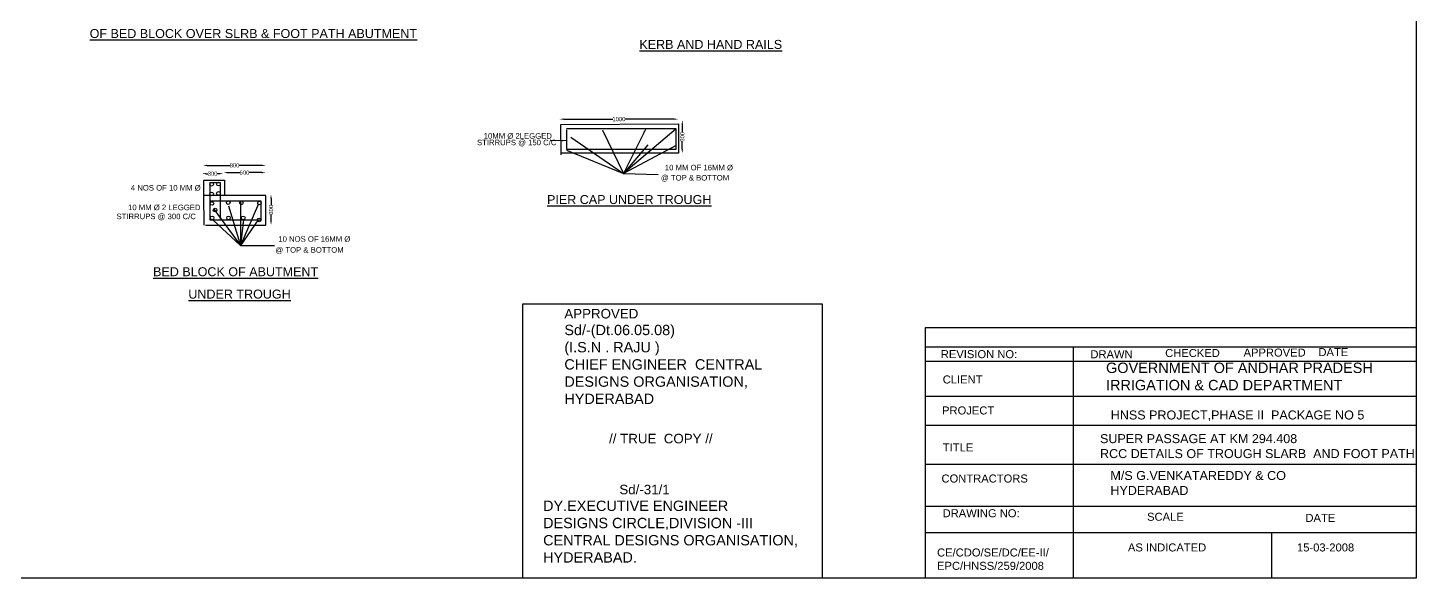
# Model space of a CAD drawing. Header units: millimetres. Extents: x 2512064 to 2548399, y 44344106 to 44364486.
# Drawn here: x 2528285 to 2548399, y 44344106 to 44352083 of the extents above; entities that cross this region are included whole.
import ezdxf

# ---------------------------------------------------------------- set-up
doc = ezdxf.new("R2010")
doc.units = ezdxf.units.MM
doc.header["$MEASUREMENT"] = 0
for name, color, linetype in [('DIMENSION', 7, 'Continuous'), ('DRAWING', 2, 'Continuous'), ('TEXT', 7, 'Continuous')]:
    doc.layers.add(name, color=color, linetype=linetype)
doc.styles.get("Standard").update_dxf_attribs({"font": 'arial.ttf', "height": 60})
doc.dimstyles.get("Standard").update_dxf_attribs({"dimtxt": 60, "dimasz": 60, "dimexe": 0.18, "dimexo": 0.0625, "dimgap": 0.09, "dimtad": 0, "dimdec": 0, "dimzin": 0, "dimdsep": 46, "dimtxsty": 'Standard', "dimcen": 0.09, "dimse1": 1, "dimse2": 1, "dimadec": 0, "dimazin": 0, "dimtfac": 1, "dimtdec": 0, "dimtofl": 0, "dimtmove": 0, "dimatfit": 3, "dimfxl": 1, "dimtolj": 1, "dimtzin": 0, "dimarcsym": 0})

# ---------------------------------------------------------------- blocks, each defined once
blk = doc.blocks.new('*D102')
at = {"layer": 'Defpoints', "color": 0, "transparency": 16777216}
for p in [(2535989, 44350763), (2537708, 44350759), (2537708, 44350759)]:
    blk.add_point(p, dxfattribs=at)
at = {"layer": 'TEXT', "color": 0, "lineweight": -2, "transparency": 16777216}
for p, q in [((2536049, 44350759), (2536762, 44350759)), ((2537648, 44350759), (2536935, 44350759))]:
    blk.add_line(p, q, dxfattribs=at)
at = {"layer": 'TEXT', "color": 0, "transparency": 16777216}
for points in [[(2536049, 44350769), (2536049, 44350749), (2535989, 44350759)], [(2537648, 44350769), (2537648, 44350749), (2537708, 44350759)]]:
    blk.add_solid(points, dxfattribs=at)
at = {"layer": 'TEXT', "color": 0, "transparency": 16777216, "insert": (2536849, 44350759), "char_height": 60, "attachment_point": 5}
blk.add_mtext('\\A1;1000', dxfattribs=at)
blk = doc.blocks.new('*D103')
at = {"layer": 'Defpoints', "color": 0, "transparency": 16777216}
for p in [(2537763, 44350744), (2537763, 44350265), (2537767, 44350265)]:
    blk.add_point(p, dxfattribs=at)
at = {"layer": 'TEXT', "color": 0, "lineweight": -2, "transparency": 16777216}
for p, q in [((2537767, 44350684), (2537767, 44350571)), ((2537767, 44350325), (2537767, 44350438))]:
    blk.add_line(p, q, dxfattribs=at)
at = {"layer": 'TEXT', "color": 0, "transparency": 16777216}
for points in [[(2537757, 44350684), (2537777, 44350684), (2537767, 44350744)], [(2537757, 44350325), (2537777, 44350325), (2537767, 44350265)]]:
    blk.add_solid(points, dxfattribs=at)
at = {"layer": 'TEXT', "color": 0, "transparency": 16777216, "insert": (2537767, 44350504), "char_height": 60, "attachment_point": 5, "rotation": 90}
blk.add_mtext('\\A1;300', dxfattribs=at)
blk = doc.blocks.new('*D112')
at = {"layer": 'Defpoints', "color": 0, "transparency": 16777216}
for p in [(2530823, 44350100), (2531737, 44350111), (2531737, 44350089)]:
    blk.add_point(p, dxfattribs=at)
at = {"layer": 'TEXT', "color": 0, "lineweight": -2, "transparency": 16777216}
for p, q in [((2530883, 44350089), (2531214, 44350089)), ((2531677, 44350089), (2531346, 44350089))]:
    blk.add_line(p, q, dxfattribs=at)
at = {"layer": 'TEXT', "color": 0, "transparency": 16777216}
for points in [[(2530883, 44350099), (2530883, 44350079), (2530823, 44350089)], [(2531677, 44350099), (2531677, 44350079), (2531737, 44350089)]]:
    blk.add_solid(points, dxfattribs=at)
at = {"layer": 'TEXT', "color": 0, "transparency": 16777216, "insert": (2531280, 44350089), "char_height": 60, "attachment_point": 5}
blk.add_mtext('\\A1;800', dxfattribs=at)
blk = doc.blocks.new('*D113')
at = {"layer": 'Defpoints', "color": 0, "transparency": 16777216}
for p in [(2531119, 44349980), (2531734, 44349987), (2531734, 44349984)]:
    blk.add_point(p, dxfattribs=at)
at = {"layer": 'TEXT', "color": 0, "lineweight": -2, "transparency": 16777216}
for p, q in [((2531179, 44349984), (2531360, 44349984)), ((2531674, 44349984), (2531492, 44349984))]:
    blk.add_line(p, q, dxfattribs=at)
at = {"layer": 'TEXT', "color": 0, "transparency": 16777216}
for points in [[(2531179, 44349994), (2531179, 44349974), (2531119, 44349984)], [(2531674, 44349994), (2531674, 44349974), (2531734, 44349984)]]:
    blk.add_solid(points, dxfattribs=at)
at = {"layer": 'TEXT', "color": 0, "transparency": 16777216, "insert": (2531426, 44349984), "char_height": 60, "attachment_point": 5}
blk.add_mtext('\\A1;500', dxfattribs=at)
blk = doc.blocks.new('*D114')
at = {"layer": 'Defpoints', "color": 0, "transparency": 16777216}
for p in [(2530808, 44349969), (2530808, 44349969), (2531119, 44349984)]:
    blk.add_point(p, dxfattribs=at)
at = {"layer": 'TEXT', "color": 0, "lineweight": -2, "transparency": 16777216}
for p, q in [((2530868, 44349969), (2530897, 44349969)), ((2531059, 44349969), (2531029, 44349969))]:
    blk.add_line(p, q, dxfattribs=at)
at = {"layer": 'TEXT', "color": 0, "transparency": 16777216}
for points in [[(2530868, 44349979), (2530868, 44349959), (2530808, 44349969)], [(2531059, 44349979), (2531059, 44349959), (2531119, 44349969)]]:
    blk.add_solid(points, dxfattribs=at)
at = {"layer": 'TEXT', "color": 0, "transparency": 16777216, "insert": (2530963, 44349969), "char_height": 60, "attachment_point": 5}
blk.add_mtext('\\A1;300', dxfattribs=at)
blk = doc.blocks.new('*D115')
at = {"layer": 'Defpoints', "color": 0, "transparency": 16777216}
for p in [(2531809, 44349669), (2531809, 44349223), (2531816, 44349223)]:
    blk.add_point(p, dxfattribs=at)
at = {"layer": 'TEXT', "color": 0, "lineweight": -2, "transparency": 16777216}
for p, q in [((2531809, 44349609), (2531809, 44349513)), ((2531809, 44349283), (2531809, 44349380))]:
    blk.add_line(p, q, dxfattribs=at)
at = {"layer": 'TEXT', "color": 0, "transparency": 16777216}
for points in [[(2531799, 44349609), (2531819, 44349609), (2531809, 44349669)], [(2531799, 44349283), (2531819, 44349283), (2531809, 44349223)]]:
    blk.add_solid(points, dxfattribs=at)
at = {"layer": 'TEXT', "color": 0, "transparency": 16777216, "insert": (2531809, 44349446), "char_height": 60, "attachment_point": 5, "rotation": 90}
blk.add_mtext('\\A1;300', dxfattribs=at)

msp = doc.modelspace()

# ---------------------------------------------------------------- linework, layer by layer
at = {"layer": 'DIMENSION', "color": 0}
for points in [[(2548399.4, 44344106.3), (2512121.5, 44344106.3), (2512121.5, 44364486.4), (2548399.4, 44364486.4)], [(2535458.4, 44348083.1), (2539792.9, 44348083.1), (2539792.9, 44344108.9), (2535458.4, 44344108.9)]]:
    msp.add_lwpolyline(points, close=True, dxfattribs=at)
at = {"layer": 'DRAWING', "color": 0}
msp.add_lwpolyline([(2541288.7, 44347741.5), (2548399.4, 44347741.5), (2548399.4, 44344106.3), (2541288.7, 44344106.3)], close=True, dxfattribs=at)
for points in [[(2541288.7, 44347461.5), (2548399.4, 44347461.5)], [(2543429.5, 44347456.5), (2543429.5, 44344106.3)], [(2541288.7, 44347251.5), (2548399.4, 44347251.5)], [(2541288.7, 44346746.2), (2548399.4, 44346746.2)], [(2548399.4, 44346322), (2541288.7, 44346322)], [(2548399.4, 44345756.8), (2541288.7, 44345756.8)], [(2548399.4, 44345145.2), (2541288.7, 44345145.2)], [(2548399.4, 44344765.1), (2541288.7, 44344765.1)], [(2546301, 44344752.8), (2546301, 44344106.3)]]:
    msp.add_lwpolyline(points, dxfattribs=at)
at = {"layer": 'TEXT', "color": 0}
for points in [[(2536012.3, 44350242.8), (2536005.2, 44350681), (2537712, 44350692.4), (2537712, 44350265.4), (2536012, 44350265.4)], [(2536087.9, 44350604.6), (2536087.9, 44350323.6), (2537678.2, 44350323.6), (2537678.2, 44350620.3), (2536087.9, 44350620.3)], [(2530859.8, 44349222), (2531735.7, 44349222), (2531735.7, 44349651.5), (2530835.8, 44349651.5), (2530835.8, 44349872.5), (2531132.8, 44349872.5), (2531132.8, 44349651.5)], [(2530923.5, 44349842.6), (2530923.5, 44349299.2), (2531666.9, 44349299.2), (2531666.9, 44349569.9), (2530923.5, 44349569.9)], [(2530923.5, 44349842.6), (2531073, 44349842.6), (2531073, 44349299.2)], [(2530841.6, 44349222), (2530835.8, 44349651.5)]]:
    msp.add_lwpolyline(points, dxfattribs=at)
for centre in [(2530947.4, 44349816.1), (2531049, 44349817.2), (2530948.3, 44349676.6), (2530954.6, 44349538.2), (2531048, 44349682.5), (2531189.5, 44349549.2), (2531379, 44349546.7), (2531642, 44349541.7), (2530999.4, 44349442.2), (2530955.5, 44349327.5), (2531193.1, 44349327.5), (2531405.9, 44349327.5), (2531638.3, 44349299.2)]:
    msp.add_circle(centre, 26.5, dxfattribs=at)

# ---------------------------------------------------------------- texts
at = {"layer": 'DRAWING', "color": 0}
for s, height, p in [('REVISION NO:', 115.92, (2541512.2, 44347295.6)), ('DRAWN ', 115.92, (2543679.1, 44347293.7)), ('CHECKED ', 115.92, (2544762.5, 44347312.1)), ('APPROVED ', 115.92, (2545897.9, 44347318.6)), ('DATE ', 115.92, (2546982.4, 44347325.1)), ('CLIENT', 115.92, (2541540.3, 44346928.5)), ('PROJECT', 115.92, (2541530.2, 44346479.9)), ('// TRUE  COPY //', 138.094, (2536705.9, 44346060.9)), ('TITLE ', 115.92, (2541542.3, 44345943.9)), ('CONTRACTORS ', 115.92, (2541522.2, 44345493.5)), ('DRAWING NO:', 115.92, (2541538.4, 44344990.1)), ('SCALE ', 115.92, (2544500.3, 44344939.3)), ('DATE ', 115.92, (2546794.1, 44344923.2)), ('AS INDICATED ', 115.92, (2544222.9, 44344494.5)), ('15-03-2008', 115.92, (2546672.2, 44344494.5))]:
    msp.add_text(s, height=height, dxfattribs=at).set_placement(p)
at = {"layer": 'DRAWING', "color": 0, "attachment_point": 1}
for s, insert, char_height, width in [('APPROVED  \\P{\\H1.0833x;Sd/-(Dt.06.05.08) \\P(I.S.N . RAJU )\\PCHIEF ENGINEER  CENTRAL DESIGNS ORGANISATION, HYDERABAD }', (2536058.4, 44348009), 138.094, 3703.697), ('GOVERNMENT OF ANDHAR PRADESH  IRRIGATION & CAD DEPARTMENT ', (2543905.5, 44347230.8), 150, 4112.427), ('HNSS PROJECT,PHASE II  PACKAGE NO 5 ', (2543974.7, 44346537.1), 130, 4259.526), ('SUPER PASSAGE AT KM 294.408 \\PRCC DETAILS OF TROUGH SLARB  AND FOOT PATH', (2543818.6, 44346194.2), 130, 4604.772), ('M/S G.VENKATAREDDY & CO  HYDERABAD ', (2543969.2, 44345660.1), 130, 2679.377), ('\\A1;^I\\P^I\\P^I^ISd/-31/1\\P{\\H1.0833x;DY.EXECUTIVE ENGINEER  \\PDESIGNS CIRCLE,DIVISION -III \\PCENTRAL DESIGNS ORGANISATION, HYDERABAD.}', (2535750.6, 44345921.5), 138.094, 3741.35), ('CE/CDO/SE/DC/EE-II/\\PEPC/HNSS/259/2008', (2541457.8, 44344537.4), 115.92, 1048.652)]:
    msp.add_mtext(s, dxfattribs=dict(at, insert=insert, char_height=char_height, width=width))
at = {"layer": 'TEXT', "color": 0}
for s, height, p in [('%%UOF BED BLOCK OVER SLRB & FOOT PATH ABUTMENT', 130, (2529181.9, 44351934.6)), ('%%UKERB AND HAND RAILS', 130, (2537144.9, 44351777.2)), ('STIRRUPS @ 150 C/C', 80, (2534793.1, 44350381.4)), ('10MM Ø 2LEGGED', 80, (2534890.8, 44350476.1)), ('10 MM OF 16MM Ø', 80, (2537514.6, 44350017.1)), ('4 NOS OF 10 MM Ø', 80, (2529778.1, 44349724.6)), ('@ TOP & BOTTOM', 80, (2537456.8, 44349870.1)), ('%%UPIER CAP UNDER TROUGH', 130, (2535807.2, 44349529)), ('STIRRUPS @ 300 C/C', 80, (2529570.5, 44349309.8)), ('10 MM Ø 2 LEGGED', 80, (2529737.9, 44349440.2)), ('10 NOS OF 16MM Ø', 80, (2531914.7, 44348982.4)), ('@ TOP & BOTTOM', 80, (2531872.5, 44348824.4)), ('%%UBED BLOCK OF ABUTMENT', 130, (2530100.5, 44348483)), ('%%UUNDER TROUGH', 130, (2530611.4, 44348159.1))]:
    msp.add_text(s, height=height, dxfattribs=at).set_placement(p)

# ---------------------------------------------------------------- dimensions: what is measured, and where the dimension line sits
for base, p1, p2, text, picture, middle in [((2537707.9, 44350759.4), (2535989.4, 44350763.4), (2537707.9, 44350759.4), '1000', '*D102', (2536848.7, 44350759.4)), ((2530807.6, 44349968.7), (2531118.7, 44349983.7), (2530807.6, 44349968.7), '300', '*D114', (2530963.2, 44349968.7)), ((2531737.3, 44350088.5), (2530822.6, 44350099.7), (2531737.3, 44350111), '800', '*D112', (2531279.9, 44350088.5)), ((2531733.6, 44349983.7), (2531118.7, 44349979.9), (2531733.6, 44349987.4), '500', '*D113', (2531426.1, 44349983.7))]:
    dim = msp.add_linear_dim(base=base, p1=p1, p2=p2, text=text, dimstyle='Standard', dxfattribs=at)
    dim.commit()
    dim.dimension.update_dxf_attribs({"geometry": picture, "text_midpoint": middle})
for base, p1, p2, picture, middle in [((2537767.5, 44350265.4), (2537763.5, 44350743.5), (2537763.5, 44350265.4), '*D103', (2537767.5, 44350504.4)), ((2531808.5, 44349223.5), (2531808.5, 44349669.1), (2531816, 44349223.5), '*D115', (2531808.5, 44349446.3))]:
    dim = msp.add_linear_dim(base=base, p1=p1, p2=p2, angle=90, text='300', dimstyle='Standard', dxfattribs=at)
    dim.commit()
    dim.dimension.update_dxf_attribs({"geometry": picture, "text_midpoint": middle})

# ---------------------------------------------------------------- leaders
for points in [[(2536610.2, 44350601.1), (2536914.6, 44349972.3)], [(2537236.5, 44350620.3), (2536914.6, 44349972.3)], [(2537678.2, 44350620.3), (2536914.6, 44349972.3)], [(2536087.9, 44350446.6), (2535863.5, 44350449)], [(2536150.4, 44350499.5), (2536914.6, 44349972.3)], [(2537269.7, 44350385), (2536914.6, 44349972.3)], [(2537678.2, 44350378.9), (2536914.6, 44349972.3)], [(2536087.9, 44350310.8), (2536914.6, 44349972.3), (2537418.4, 44349955.6)], [(2531367.6, 44349569.9), (2531367.6, 44348927.4), (2531861, 44348927.4)], [(2530982.3, 44349456.5), (2531367.6, 44348927.4)], [(2531194.1, 44349503.8), (2531367.6, 44348927.4)], [(2531629, 44349533.1), (2531367.6, 44348927.4)], [(2530966.5, 44349299.2), (2531367.6, 44348927.4)], [(2531624.4, 44349299.2), (2531367.6, 44348927.4)], [(2531410.4, 44349299.2), (2531367.6, 44348927.4)]]:
    msp.add_leader(points, dimstyle='Standard', override={"dimgap": 0.09, "dimtad": 0}, dxfattribs=at)

doc.saveas('drawing.dxf')
